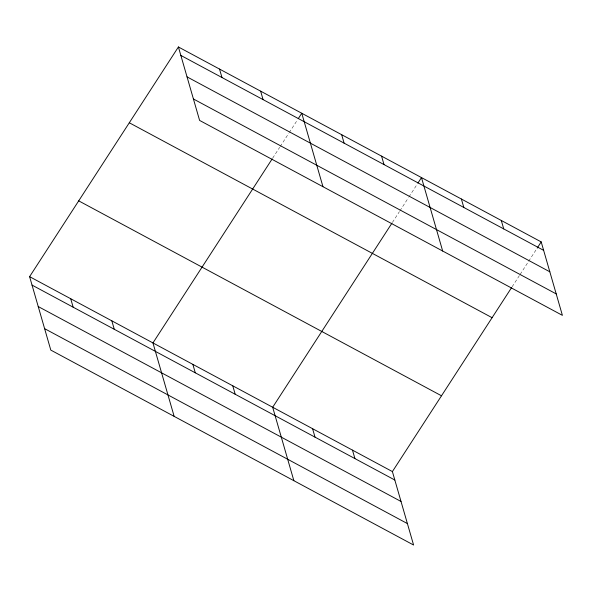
<?xml version="1.0" encoding="UTF-8"?>
<svg xmlns="http://www.w3.org/2000/svg" width="592" height="592" viewBox="0 0 592 592"><rect width="100%" height="100%" fill="white"/><g stroke="black" fill="none" stroke-linecap="round" stroke-linejoin="round"><path stroke-width="0.44" stroke-dasharray="2.96 2.22" d="M272.697 158.108L279.713 147.282M280.208 146.505L288.726 133.363M289.229 132.586L297.251 120.213M392.415 222.437L399.43 211.61M399.933 210.833L408.45 197.684M408.954 196.914L417.471 183.764M512.139 286.765L519.658 275.162M520.153 274.385L528.175 262.012M528.671 261.242L536.692 248.869"/><path stroke-width="0.89" d="M29.6 276.649L392.392 471.58L413.593 545.025L50.801 350.094L29.6 276.649L178.407 46.975L541.199 241.906L562.4 315.351L199.608 120.42L178.407 46.975M272.194 158.878L152.951 342.923L174.152 416.368M298.25 118.666L301.757 113.25L322.958 186.695M391.911 223.206L272.675 407.252L293.869 480.697M417.974 182.995L421.482 177.578L442.675 251.023M392.392 471.58L511.636 287.534M537.196 248.092L541.199 241.906M180.849 55.426L543.641 250.357M187.035 76.871L549.827 271.802M193.414 98.975L556.206 293.906M129.3 122.766L492.093 317.697M78.706 200.858L441.499 395.789M32.042 285.1L394.834 480.031M38.228 306.545L401.028 501.476M44.607 328.649L407.4 523.58M501.291 220.461L503.733 228.912M461.383 199.023L463.825 207.474M381.574 156.133L384.008 164.591M341.665 134.695L344.1 143.146M260.643 91.161L263.077 99.611M352.484 450.135L354.926 458.585M219.521 69.064L221.963 77.515M312.583 428.697L315.018 437.148M232.767 385.806L235.202 394.265M192.859 364.369L195.293 372.819M111.836 320.834L114.271 329.285M70.714 298.738L73.156 307.189"/></g></svg>
